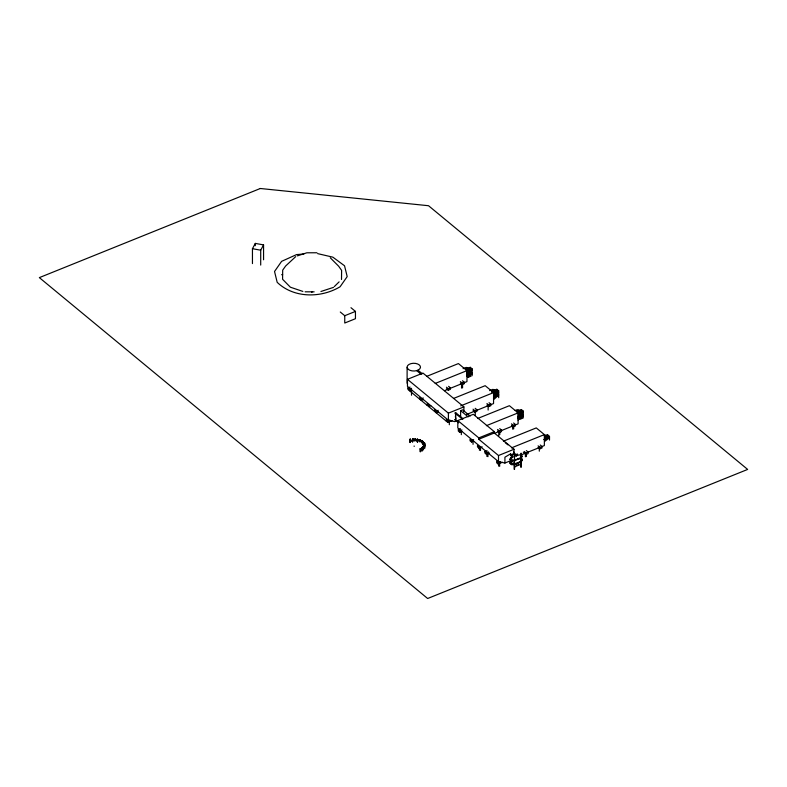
<?xml version="1.0" encoding="UTF-8"?>
<svg xmlns="http://www.w3.org/2000/svg" width="787" height="787" viewBox="0 0 787 787"><rect width="100%" height="100%" fill="white"/><g stroke="black" fill="none" stroke-linecap="round" stroke-linejoin="round"><path stroke-width="1.18" d="M415.113 438.693L415.113 440.936L415.074 438.664M417.533 442.373C415.526 436.942 420.199 441.684 417.484 439.067M419.786 439.736L419.796 441.95L419.835 439.658M420.337 448.482L420.297 451.915L420.307 448.462L421.596 449.731M421.684 440.631L421.635 442.943C419.924 438.448 424.872 441.832 422.934 444.212M422.019 450.853L422.039 447.4M423.209 449.574L423.16 446.18M423.79 445.472C422.845 443.514 426.633 446.337 424.537 445.767C420.878 443.386 426.711 443.622 423.691 442.56L423.012 442.078L423.613 442.688M421.596 449.751L420.711 449.574L420.72 448.836M421.163 449.682L421.173 448.934M311.878 292.439L311.888 291.839M341.509 279.503L341.617 270.394L338.666 266.232L330.274 257.792M423.514 442.678L423.062 442.146L423.504 442.589M423.15 442.51L423.386 442.589M461.556 382.974L461.546 388.099M488.147 404.941L488.137 410.066M512.681 425.216L512.671 429.161M539.311 447.223L539.302 451.167M422.432 448.472C420.209 446.819 425.078 449.908 422.462 447.754M422.885 448.57L422.914 447.852M423.14 442.422L424.075 443.642M420.307 448.541L420.711 449.574M413.027 439.815C412.368 437.611 412.427 440.641 413.932 439.943M413.48 439.903L413.067 439.008M421.645 440.71C421.596 442.943 424.724 440.651 422.963 444.183L422.904 441.95M422.048 441.704L422.107 440.897M422.57 441.841L422.56 441.005M413.932 439.923L413.519 439.097M420.199 440.809C418.025 438.998 422.776 442.304 420.278 440.012M420.72 440.956L420.73 440.12M423.101 442.215C424.173 443.819 422.973 442.117 424.734 443.15M472.111 370.264L470.488 370.923L467.065 369.3L467.065 368.198L469.711 368.67L469.554 370.156L467.429 372.094L469.691 372.349L469.691 373.677L467.458 375.704M472.111 375.733L472.111 368.847L470.646 369.437L470.488 370.923L467.262 373.864M498.692 392.241L497.069 392.89L493.656 391.267L493.656 390.165L496.302 390.647L496.144 392.123L494.02 394.061M498.692 397.701L498.692 390.824L497.236 391.414L497.069 392.89L493.852 395.841M518.19 411.542L518.19 410.44L520.837 410.922L520.679 412.398L518.554 414.336L520.807 414.592L520.807 415.93L518.584 417.956M520.109 419.235L523.227 417.976L523.227 411.099L521.771 411.69L521.604 413.165L518.387 416.116M544.417 435.142L547.644 434.867L547.644 436.283L549.503 437.818L544.663 441.418L544.663 437.906L545.391 437.611L544.466 435.742L547.113 436.224L546.955 437.7L544.83 439.648L543.728 439.52M549.503 440.061L549.503 436.401L548.047 436.992L547.88 438.467L545.952 437.356M415.457 439.854C413.372 437.857 417.927 441.625 415.556 439.057M415.91 439.963L416.008 439.176M424.626 444.124L423.072 442.815L424.616 443.77M410.155 442.55L410.194 439.146L411.109 440.307A1.358 1.043 -23.5 0 0 410.607 440.09L410.194 439.067L410.184 442.52L410.175 439.185M412.644 438.644L412.565 442.127L412.614 438.644M424.104 443.524L423.052 442.943L423.711 443.238M414.415 446.199L413.972 446.14M423.672 443.376L423.75 447.065M423.199 442.737L424.675 443.543M423.593 443.022L421.635 441.871M252.45 263.596L252.45 248.712L255.313 243.409L263.566 244.895L263.566 259.779M260.704 265.081L260.704 250.197L263.566 244.895M417.494 439.028L417.503 442.412M421.989 447.528L421.989 450.882M511.501 460.375L504.92 463.031L498.505 461.644L457.808 428.02L457.808 420.563L473.312 414.306L494.295 431.66L494.295 432.988L514 449.269L514 453.548L510.537 454.945L512.839 456.863L509.907 459.047L511.53 460.395L514.354 460.247L521.024 457.562L522.224 456.076L520.601 454.738L516.036 455.575L513.783 453.715M514.541 455.889L514.541 469.386M511.757 461.644L511.757 460.208L509.907 461.949L511.53 463.297L514.354 463.149M520.837 467.183L521.102 453.105L521.201 467.163M511.107 457.572L509.907 459.529L511.53 460.877L514.354 460.729L521.024 458.044L522.224 456.558L520.601 455.22M521.024 460.464L522.224 458.978L520.601 457.64M511.107 460.474L511.107 461.9L509.907 463.386L511.53 464.724L514.354 464.586L521.024 461.9L522.224 460.415L520.601 459.077M334.308 286.586L339.108 281.864M467.075 371.248L469.711 368.67M467.262 372.733L470.646 369.437M493.665 393.215L496.302 390.647M493.852 394.71L497.236 391.414M518.2 413.49L520.837 410.922M518.387 414.985L521.771 411.69M544.476 438.802L547.113 436.224M544.663 440.287L548.047 436.992M467.645 377.15L472.111 373.845M494.049 397.681L496.272 395.654L496.272 394.317L495.023 395.428L497.207 396.422L498.692 395.822L496.833 394.277L496.833 389.29L495.377 389.88L492.721 389.398L489.642 390.647M494.236 399.127L497.207 396.422L497.207 395.084L498.692 394.484L496.833 392.949L495.348 393.549M518.023 420.071L523.227 416.097L521.368 414.552L521.368 413.224L519.882 413.824M466.789 374.917L469.691 372.349M466.898 376.412L472.111 372.517L470.252 370.982M493.488 398.379L497.207 395.084M517.915 417.159L520.807 414.592M518.023 418.654L523.227 414.759L521.368 413.224M295.715 256.621L285.632 266.006L282.69 270.148L282.582 279.267L290.373 287.196L302.857 291.416M423.209 446.219L423.18 449.603M344.755 315.715L355.449 311.406L355.449 318.715L344.755 323.024L344.755 315.715L340.279 312.016M456.745 420.838L454.817 421.625L448.393 420.228L407.459 386.407L407.459 379.324L422.963 373.077L463.897 406.899L463.897 411.808M426.692 376.373L458.418 363.574L466.966 370.638L466.966 381.597L463.602 382.964M452.082 420.671L447.803 422.393L407.971 389.476L407.971 387.961L410.116 387.096M407.971 387.961L409.466 389.191L411.601 388.335M463.051 368.67L466.14 367.431L468.786 367.903L470.252 367.313L472.111 368.847M411.601 389.85L409.466 390.716L409.466 389.191M465.402 368.818L466.14 368.523L467.99 370.067L467.262 370.362L467.262 376.088M465.934 369.792L467.99 368.965L467.99 370.067M435.241 383.436L466.966 370.638M467.94 377.406L471.069 376.147M419.687 399.157L419.687 397.642L421.183 398.871L423.317 398.015M446.455 387.204L448.256 388.68L450.39 387.824L450.39 389.339L448.256 390.204L446.455 388.719M460.356 381.597L462.146 383.082L464.281 382.216L464.281 383.731L462.146 384.597L460.356 383.112M444.488 390.667L447.862 389.309M450.105 388.404L461.349 383.869M423.317 399.53L421.183 400.396L421.183 398.871M430.774 405.689L428.63 406.554L428.63 405.039L427.144 403.8L427.144 405.325M453.46 398.488L485.185 385.689L493.557 392.615L493.557 403.574L490.183 404.931M434.601 411.483L434.601 409.968L436.087 411.198L438.231 410.332M437.07 411.719L437.415 411.139M438.231 411.847L436.087 412.713L436.087 411.198M491.993 390.795L492.721 390.5L494.58 392.034L493.852 392.329L493.852 398.055M491.501 392.182L494.58 390.932L494.58 392.034M460.7 405.866L493.557 392.615M407.459 379.324L448.393 413.145L463.897 406.899M463.199 418.881L455.663 412.654L454.906 412.959L462.451 419.196M460.621 417.12L460.621 410.657L462.648 409.84L470.173 416.067M446.308 421.163L446.308 419.648L447.803 420.878L449.948 420.012M473.046 409.171L474.836 410.657L476.971 409.791L476.971 411.316L474.836 412.172L473.046 410.686M486.937 403.564L488.737 405.049L490.872 404.184L490.872 405.708L488.737 406.564L486.937 405.089M466.583 414.454L474.443 411.276M476.696 410.371L487.94 405.836M455.358 413.332A6.03 2.823 68 0 1 455.358 416.844A3.827 1.79 68 0 1 455.801 420.13L454.906 419.737L455.663 419.432L455.663 412.654M477.67 418.497L509.396 405.698L518.092 412.89L518.092 423.849L514.698 425.216M461.949 431.453L459.815 432.319L458.319 431.089L458.319 429.564L460.464 428.708M458.319 429.564L459.815 430.804L461.949 429.938M460.788 431.325L461.133 430.745M515.2 410.509L517.256 409.673L519.912 410.155L521.368 409.565L523.227 411.099M516.528 411.07L518.918 411.345M517.059 412.044L519.115 411.207L519.115 412.309L518.387 412.604L518.387 418.33M486.366 425.688L518.092 412.89M523.227 412.516L521.604 413.165L519.676 412.054M519.882 415.162L521.368 414.552M473.666 441.133L471.531 441.999L470.036 440.769L470.036 439.244L471.531 440.484L473.666 439.618M457.808 420.563L478.801 437.906L494.295 431.66M478.801 437.906L478.801 439.235L494.295 432.988M497.581 429.446L499.381 430.932L501.506 430.066L501.506 431.591L499.381 432.447L497.581 430.961M511.481 423.839L513.272 425.324L515.406 424.468L515.406 425.983L513.272 426.839L511.481 425.364M494.295 433.44L498.83 431.62M501.093 430.705L512.426 426.131M478.978 448.157L478.978 446.642L477.493 445.412L477.493 446.927L478.978 448.157L482.195 446.868M503.414 441.163L536.272 427.912L544.368 434.601L544.368 445.56L526.011 452.938L524.211 451.453M489.642 453.027L486.435 454.315L484.949 453.086L484.949 451.571L487.084 450.705M484.949 451.571L486.435 452.8L488.579 451.935M487.419 453.322L487.763 452.751M511.511 447.852L544.368 434.601M478.801 439.235L498.505 455.516L514 449.269M504.92 463.031L504.92 457.208L510.537 453.853L510.586 455.486L513.783 454.197L513.645 451.689M512.839 455.85L511.757 456.293L511.757 457.788L512.839 457.355L512.839 455.85L510.586 453.991M513.783 452.692L516.036 454.561L517.472 453.981L517.472 455.486L516.036 456.057L514.531 454.817M502.431 462.274L498.151 463.996L496.656 462.766L496.656 461.251L498.151 462.481L500.286 461.615M520.473 455.201L525.027 453.361M523.316 452.23L526.011 454.453L528.146 453.597L528.146 452.072L526.346 450.597M538.111 447.37L539.902 448.846L542.036 447.99L542.036 446.475L540.246 444.989M297.407 255.873L306.832 252.794L316.964 252.765M320.929 291.495L333.511 287.373M303.871 254.004L296.542 254.604L281.618 261.343L274.535 271.485L277.181 282.317C293.807 298.332 320.988 298.214 340.102 286.753L347.195 276.611L344.539 265.78L332.862 257.162L317.643 253.621M517.777 458.732L520.601 458.595L522.224 459.933L521.024 461.418L514.354 464.104L511.53 464.251L509.907 462.904L512.839 460.729L512.839 459.775M281.598 274.702L282.631 274.702M305.12 291.81L314.141 291.849M424.075 443.396L423.042 443.002L424.547 444.222M417.454 439.5L418.881 440.031M417.395 439.825L418.802 440.267M423.691 442.835L424.724 443.278M468.432 373.461L470.616 374.445L470.616 373.117M519.558 415.703L521.742 416.697L521.742 415.359M252.45 248.712L260.704 250.197M423.672 443.347C424.547 443.593 426.052 445.353 424.449 444.94L423.672 444.153M419.786 440.877L421.37 441.999M417.523 440.189L419.107 441.3M423.691 444.507L425.275 445.619M415.113 439.864L416.697 440.976M423.78 445.963L425.364 447.075M412.585 439.903L414.169 441.025M423.199 447.38L424.783 448.492M410.175 440.327L411.758 441.448M422.009 448.659L423.593 449.78M420.288 449.721L421.871 450.843M496.833 389.29L498.692 390.824M467.065 368.198L467.99 368.965M493.656 390.165L494.58 390.932M518.19 410.44L519.115 411.207M547.644 434.867L549.503 436.401M517.256 410.775L519.115 412.309M544.466 435.742L545.391 437.611M462.49 380.731L464.281 382.216M489.071 402.708L490.872 404.184M513.606 422.983L515.406 424.468M538.111 445.845L539.902 447.331L539.902 448.846M448.59 386.338L450.39 387.824M475.181 408.305L476.971 409.791M499.715 428.581L501.506 430.066M350.972 307.697L355.449 311.406M417.995 370.215L422.226 373.707L421.006 374.199L416.776 370.707M505.215 442.648L507.91 444.881M460.621 410.657L468.157 416.874M510.586 455.486L512.091 456.735M454.906 419.737L458.673 422.845M424.675 445.088L424.754 445.816M424.223 445.029L424.301 445.757M526.424 454.217L526.424 456.588M526.011 452.938L526.011 454.453M525.411 453.204L525.411 456.775M522.42 412.841L522.42 415.093M521.368 409.565L521.368 410.971M521.102 457.463L521.024 458.044M521.102 460.365L521.024 461.9M520.945 461.408L520.945 464.556A17.727 11.864 -50.4 0 0 514.541 467.144A8.264 5.529 -50.4 0 0 514.541 463.996A18.662 12.484 -50.4 0 0 520.945 461.408A8.362 5.598 -50.4 0 0 520.945 464.556M516.036 454.561L516.036 456.057M514.354 460.247L514.354 464.586M514.167 463.159L514.167 469.268M513.685 426.603L513.685 428.984M513.272 425.324L513.272 426.839M510.586 457.906L510.586 459.342M499.794 432.211L499.794 434.581M499.666 462.786L499.666 466.357M499.381 430.932L499.381 432.447M498.771 431.197L498.771 435.949M498.604 463.671L498.604 466.111M498.505 455.516L498.505 461.644M498.151 462.481L498.151 463.996M497.886 392.565L497.886 394.808M488.737 405.049L488.737 406.564M487.95 453.105L487.95 456.676M486.887 453.991L486.887 456.43M486.435 452.8L486.435 454.315M480.493 446.947L480.493 450.508M479.44 447.833L479.44 450.272M475.259 410.745L475.259 415.497M474.836 410.657L474.836 412.172M473.046 440.789L473.046 444.35M471.531 440.484L471.531 441.999M471.295 370.588L471.295 372.841M470.252 367.313L470.252 372.31M462.559 383.171L462.559 387.922M462.146 383.082L462.146 384.597M461.33 431.109L461.33 434.67M459.815 430.804L459.815 432.319M449.318 421.183L449.318 424.744M448.393 413.145L448.393 420.228M448.256 388.68L448.256 390.204M447.803 420.878L447.803 422.393M411.512 389.752L411.512 395.241M407.115 367.48L407.115 383.259M255.313 243.409L255.313 245.692M423.78 444.793L424.045 447.055L423.75 444.803M423.18 446.514C425 448.885 424.085 445.363 423.18 446.514M260.32 188.496L39.35 277.624L427.656 598.504L747.65 469.426L428.531 205.722L260.32 188.496M517.669 465.402A1.289 0.866 -50.4 0 0 518.505 463.445A1.289 0.866 -50.4 0 0 516.675 464.261A1.289 0.866 -50.4 0 0 517.669 465.402M408.296 369.359A6.689 3.866 0 0 0 419.855 368.778A6.689 3.866 0 0 0 413.214 363.289A6.689 3.866 0 0 0 408.296 369.359"/></g></svg>
